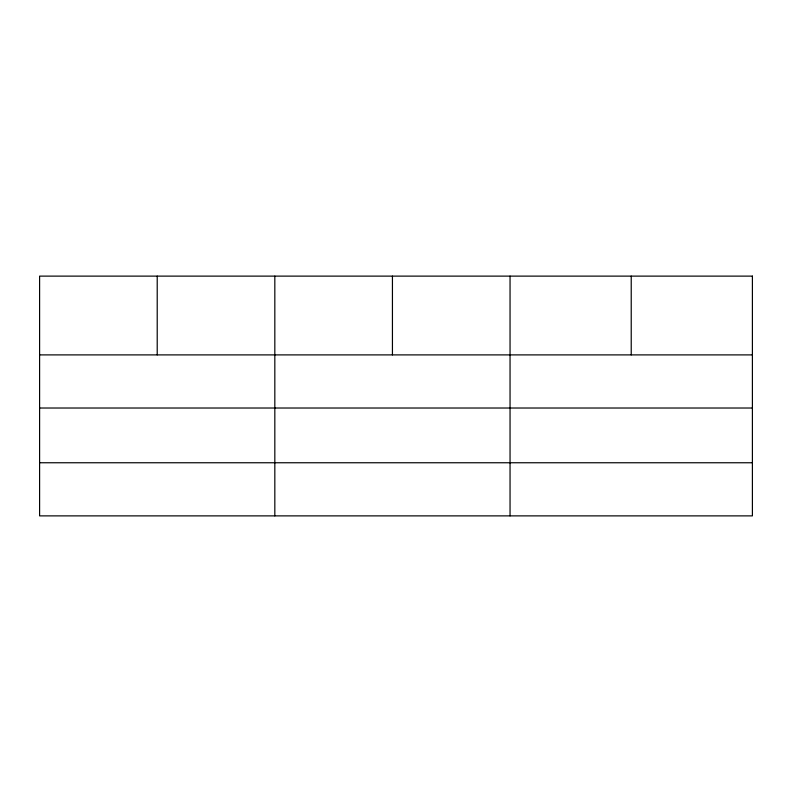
<?xml version="1.0" encoding="UTF-8"?>
<svg xmlns="http://www.w3.org/2000/svg" width="792" height="792" viewBox="0 0 792 792"><rect width="100%" height="100%" fill="white"/><g stroke="black" fill="none" stroke-linecap="round" stroke-linejoin="round"><path stroke-width="1.19" d="M39.6 354.895L752.4 354.895M39.6 408.019L752.4 408.019M39.6 462.756L752.4 462.756M631.224 276.121L631.224 354.895M510.048 276.121L510.048 515.879M392.436 276.121L392.436 354.895M274.824 276.121L274.824 515.879M157.212 276.121L157.212 354.895M752.4 276.121L39.6 276.121L39.6 515.879L752.4 515.879L752.4 276.121"/></g></svg>
